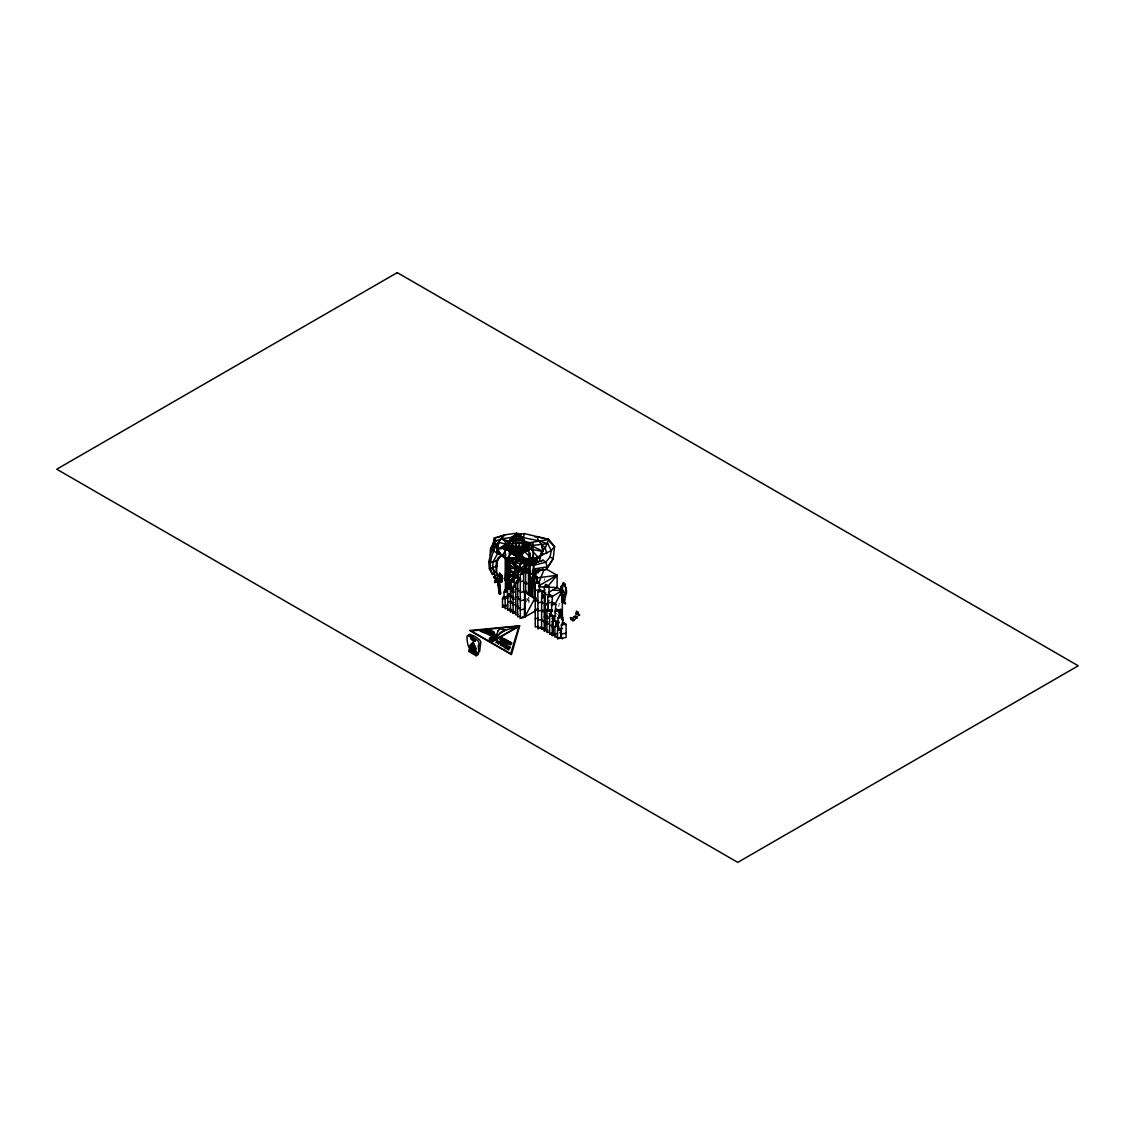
<?xml version="1.0" encoding="UTF-8"?>
<svg xmlns="http://www.w3.org/2000/svg" width="1135" height="1135" viewBox="0 0 1135 1135"><rect width="100%" height="100%" fill="white"/><g stroke="black" fill="none" stroke-linecap="round" stroke-linejoin="round"><path stroke-width="0.75" stroke-dasharray="5 3.75" d="M558.59 606.459L559.342 603.281M526.172 601.834L528.655 597.237M555.852 613.425L557.555 614.418M526.413 598.826L529.052 601.139M544.658 578.609L544.658 580.368M528.896 597.861L528.896 604.387"/><path stroke-width="1.5" d="M479.608 651.859L480.8 642.084L479.807 640.055L474.756 636.309L469.72 634.238L468.727 635.103L469.081 636.579M518.184 575.842L514.382 577.488L510.367 575.544L510.693 566.635L508.735 558.108M564.308 594.215L563.655 597.421A8.825 5.008 60.8 0 0 563.428 599.025L563.13 602.061L564.109 602.855A2.029 1.149 60.8 0 0 564.776 603.366A1.546 0.88 60.8 0 0 565.542 603.494L565.074 603.664A1.461 0.823 60.8 0 1 564.464 603.21L563.967 602.642A3.065 1.745 60.8 0 1 563.215 602.103L563.144 601.848M501.968 581.063L501.173 581.006A1.986 1.702 2.4 0 1 500.705 581.177L500.294 579.134M527.222 548.886L530.967 548.758L527.619 547.013L521.291 546.559L521.178 547.396L523.703 547.794L526.016 549.766L527.647 549.978L527.676 548.503L530.967 548.758L522.937 551.227L522.738 552.631L519.589 554.107C516.865 554.958 506.678 551.298 514.595 553.653L515.9 555.157L515.971 553.908L513.29 553.766L508.196 550.049L506.196 549.879L508.806 550.177L513.261 554.575L517.787 556.476L519.248 554.277L522.582 553.724L524.767 550.518M497.187 580.567L497.031 580.638A2.029 1.717 -20.3 0 1 496.534 580.836L497.896 575.97C495.357 570.21 495.215 562.549 498.662 557.157M515.134 566.691L514.382 577.488L514.283 575.729M518.879 571.26L519.646 564.294M530.655 564.294L530.13 553.298L529.875 563.84L533.422 565.102L532.485 596.897L535.394 597.975L534.457 598.046L534.457 578.58L535.394 575.658L532.485 577.431L533.592 571.16M561.825 600.599A3.192 1.816 60.8 0 1 562.35 600.897L562.69 601.479A1.476 0.837 60.8 0 1 562.832 602.203L562.818 602.302A3.192 1.816 60.8 0 1 561.953 601.805L561.697 601.266A7.122 4.043 60.8 0 0 561.825 600.599L561.669 598.854A17.99 10.215 60.8 0 1 562.18 596.017L562.506 591.335A6.597 3.746 60.8 0 0 561.882 590.186A3.731 2.114 60.8 0 1 561.201 588.881L561.002 588.469A1.632 0.922 60.8 0 1 560.988 587.902L561.101 587.377M517.886 536.529L517.149 535.238L515.772 543.679L516.425 555.185L524.015 549.865L524.001 544.36L522.355 538.813L518.865 535.833L514.694 535.649C505.444 544.374 515.489 531.946 515.914 536.444M508.707 558.08L508.636 560.605L508.636 557.654M500.109 578.978L500.251 580.524L502.521 578.793L496.846 578.41L494.903 575.771L492.746 568.082L492.93 562.18L497.627 553.511L498.577 548.432M497.697 580.567L498.378 581.276A3.419 2.908 6.8 0 0 499.003 581.191L500.308 580.921A2.327 1.859 29.1 0 1 500.847 581.035C503.032 582.666 501.4 578.807 501.358 581.148M496.605 581.333L496.094 581.517A2 1.717 2.4 0 1 495.584 581.418L495.03 582.624L495.853 581.418A2.114 1.773 -28.8 0 1 496.406 581.219L496.577 581.191A2.015 1.717 -20.3 0 1 497.087 581.191L497.74 581.29A3.377 2.894 -2.1 0 0 498.378 581.276L498.889 580.595L497.726 580.425M519.617 553.44L516.652 553.781M496.165 537.962L494.491 537.891L488.774 561.995L496.421 561.456L501.131 555.256L493.498 551.014L494.491 537.891L504.635 535.039L495.867 544.899C492.547 554.178 487.255 564.918 492.703 574.395M472.614 649.532L473.139 650.071M524.129 561.328L532.23 562.903L536.302 562.279L536.543 557.015M529.79 570.735L523.618 570.394L526.895 564.279L533.847 563.286L539.48 561.087L541.707 550.759M524.441 547.595L526.881 546.673L528.981 548.843L527.08 550.801L524.455 550.773L520.185 553.539L513.715 551.752C511.02 547.538 511.488 540.827 516.326 538.387C520.426 541.579 519.731 547.723 517.73 551.922L511.346 553.227L510.268 551.199M473.267 649.617L473.153 649.518M512.977 575.672L510.367 575.544L508.508 571.231L508.934 563.045M559.739 617.241L559.881 615.113A13.946 3.093 80.7 0 0 559.782 614.56M513.332 553.199L515.801 553.752L515.262 555.128L516.17 556.405L515.687 554.178L512.623 553.298L510.211 550.943M513.517 554.604C507.842 548.574 510.367 554.377 513.502 552.22L513.403 553.823L515.446 553.88L516.17 556.405L515.219 552.788M515.389 554.362L516.113 555.128M515.673 550.588L515.616 549.255M514.666 539.622L509.927 539.636L507.898 547.623L508.863 550.418L510.651 551.709L515.843 553.029L515.716 551.837M508.125 549.354L509.97 551.88L516.113 554.518L516.184 553.355L522.54 553.738L524.696 550.617M514.354 536.94L501.94 538.799L494.335 541.352C497.002 547.978 499.4 555.852 506.593 558.789L515.9 557.98L517.021 553.951M514.51 553.029L515.985 554.476L512.623 553.298L517.673 554.05L517.744 552.901M518.95 554.518L517.517 555.27M534.741 536.912L537.266 536.685L538.401 540.643L541.551 544.403L543.027 551.369L538.401 557.824L533.507 560.151L523.703 558.377L519.702 556.888L519.504 553.469M519.716 554.547L517.404 555.171M524.994 547.765L524.867 544.289M564.719 585.22L564.875 584.511A5.718 3.249 60.8 0 1 564.804 583.943L563.244 582.737A2.866 1.617 60.8 0 0 563.144 583.489L564.45 586.554L564.847 584.468M471.351 647.858C471.947 651.845 473.82 646.425 473.777 648.837M571.785 618.589L571.359 617.894L571.799 619.242M506.522 557.526L505.231 580.24L511.956 586.142M533.989 564.166L534.287 558.931M571.827 619.142L571.728 618.419L571.714 619.44M519.887 553.312L517.503 553.823L517.787 556.476L518.865 554.32L521.845 553.71L518.184 555.058M490.136 554.958L490.547 548.475L494.562 540.969M513.261 554.575L508.054 549.156L524.015 549.865C525.775 552.248 518.681 556.732 520.44 554.15L523.263 552.121M506.097 591.392L508.551 558.335L505.231 580.24L508.537 581.276L518.255 573.742M535.28 573.785L535.536 570.267M536.06 563.258L536.316 559.739L530.655 563.471M560.506 610.403L561.399 613.155L561.073 609.963A5.675 1.263 80.7 0 0 560.775 609.353L561.343 612.545M506.196 549.865L508.764 549.964L503.954 548.929L503.557 547.212C497.187 547.439 510.807 550.617 508.707 550.631M501.5 547.056L503.656 545.949L509.033 545.822L502.152 546.829L504.649 548.035L507.756 547.538L507.884 545.963L505.742 545.708L504.734 546.942L501.5 547.056L503.458 548.531L508.792 547.978L505.799 549.709M506.863 547.467L505.245 548.843L504.976 547.325M505.245 548.843L505.359 547.467M505.642 546.786L505.742 545.708L502.152 546.829L507.884 545.963L507.756 547.538L505.742 545.708L503.656 546.588L505.572 547.836L507.104 546.971L503.401 547.439L503.458 548.531M510.75 538.501L514.822 535.138L519.83 535.337C523.561 537.082 530.088 550.475 521.192 546.517L521.178 548.134L525.406 548.957L529.591 548.29L527.42 549.581L523.051 548.602L526.569 550.631L528.981 548.843L523.888 551.255L507.302 550.22L508.806 550.177M524.725 550.361L527.066 550.801L523.803 550.631L526.016 549.766L523.703 547.794L528.073 547.978L523.973 546.517L523.803 548.645L521.348 547.595L526.739 548.475L527.647 549.978M525.406 548.957L525.59 546.772L530.967 548.758M526.016 549.766L526.2 546.957L524.186 546.488M527.42 549.581L527.52 548.276M560.534 610.148L560.704 609.623A6.441 1.433 80.7 0 0 561.045 610.289L561.555 612.375M471.082 647.191L470.727 646.524L472.188 648.312M498.308 583.972L498.293 584.596A2.199 1.887 2.4 0 1 499.357 584.525L499.187 583.901M502.195 581.39L502.096 580.595M519.858 536.614L519.49 535.351L518.582 538.487C523.363 541.097 523.505 547.836 521.164 552.178L515.843 553.029M495.456 581.588L494.576 581.148L495.527 581.404M538.756 568.876L538.274 572.948L537.876 569.642M564.592 586.029L564.889 586.327A25.396 14.415 60.8 0 0 565.84 587.377L565.698 589.051A2.979 1.688 60.8 0 1 565.542 589.86L565.514 590.001A8.385 4.753 60.8 0 1 565.585 591.902A1.83 1.036 60.8 0 1 565.641 592.74L565.173 593.179M503.954 548.929L504.139 547.467M505.458 580.255L505.359 591.945M516.255 539.735L516.326 538.387M561.385 612.857L562.109 618.036L562.066 616.844M573.104 620.051C573.899 616.901 574.026 622.136 573.147 619.767M560.307 609.367L560.392 609.679M523.703 547.794L525.59 546.772L528.073 547.978L525.448 547.552L523.803 548.645L521.291 546.559L520.993 548.035L522.441 548.091L507.898 547.623L510.551 541.225L514.07 538.288L523.178 539.04L524.753 542.927L523.576 541.296M576.722 613.453L576.069 613.723M500.535 581.475L498.62 581.688M564.889 584.851L564.748 584.809A8.172 4.639 60.8 0 0 564.705 583.929A1.617 0.922 60.8 0 1 564.393 583.447A1.561 0.88 60.8 0 1 563.641 583.135L563.144 583.489M559.895 615.085L560.264 616.135A7.675 1.702 80.7 0 0 560.591 616.716L560.889 616.872M506.806 565.712L505.231 557.299L505.742 553.866M533.521 555.27L532.996 558.704L534.557 563.783M534.017 574.906L534.784 569.855M535.805 563.116L536.316 559.739M472.543 647.674L470.727 646.524L471.309 647.12M523.817 541.863L527.137 542.729L525.108 546.134L525.434 543.183L526.229 545.467L525.108 546.134L525.434 543.183L527.137 542.729L528.215 546.588M532.244 570.905L546.148 569.656L553.171 558.817L554.589 546.602L548.858 539.466L524.299 533.563L523.703 537.11L521.036 537.238L538.401 540.643L547.794 543.75L551.255 550.532L550.092 556.916L545.736 562.18L534.386 565.202L525.533 565.868M530.981 564.038L531.379 561.683M524.554 547.212L525.533 547.254C525.25 540.459 513.162 544.956 508.679 543.679C507.43 550.447 508.395 539.976 510.906 538.316L514.07 538.288L515.177 535.124M508.508 571.231L509.019 568.536M518.496 554.064L517.787 556.476L519.035 554.192L522.554 553.511L520.199 554.873L522.582 553.724M565.897 587.448L566.408 590.044A6.668 3.788 60.8 0 0 566.549 590.838A4.469 2.54 60.8 0 1 566.478 592.697L566.308 593.435A6.512 3.703 60.8 0 1 565.868 593.761L565.798 593.903A8.583 4.866 60.8 0 1 565.542 596.201L564.435 602.217A10.229 5.803 60.8 0 1 564.79 602.671L564.861 602.742A1.66 0.936 60.8 0 1 565.542 603.494M524.554 547.453L525.604 547.51L524.923 542.658L522.824 539.295M524.2 551.638L517.546 553.965L521.703 552.901L517.503 553.823L521.845 553.71L518.865 554.32L519.716 554.958L523.476 551.44M533.578 569.004L534.471 563.286L543.154 560.25L545.736 562.18L547.24 566.89L533.578 569.004L532.868 570.905M559.938 612.077L559.569 609.75L558.846 610.701M515.9 536.713L516.666 533.18L520.483 534.131L524.299 533.563M559.427 612.205L560.094 614.815A8.016 1.773 80.7 0 0 560.236 615.255L560.293 615.383A4.143 0.922 80.7 0 1 560.491 615.851A21.224 4.71 80.7 0 0 560.733 616.489L560.676 616.603A5.164 1.149 80.7 0 0 560.789 616.858M508.849 547.666L509.175 546.148L507.941 546.29L508.92 546.332M473.99 639.672L473.096 639.572L474.132 640.991C476.473 642.098 473.749 638.65 474.927 640.764M473.749 649.376L472.614 648.468L475.664 650.554M576.764 612.829C579.517 612.928 575.502 612.091 576.537 613.51M561.215 595.336L562.35 590.583L557.101 587.547L547.155 587.135L557.101 575.261L546.048 568.876M561.016 587.717L561.314 586.412A4.597 2.611 60.8 0 1 562.038 585.277L563.343 585.22M562.605 620.419L562.307 615.255M510.424 552.263L509.331 550.901M528.896 545.892L541.551 544.403L543.027 550.106L545.254 547.907L548.858 539.466L537.266 536.685M536.401 562.194L537.323 558.463L536.401 557.767M563.939 595.18L563.357 596.911A13.946 7.917 60.8 0 1 562.974 597.918A5.391 3.05 60.8 0 1 562.818 598.94L562.634 601.238M572.976 617.582L573.998 616.589M525.434 560.108L536.302 562.279L537.323 558.463M575.062 615.823L577.445 616.674C576.949 618.135 573.033 615.766 574.707 616.872M471.465 644.708L472.94 645.886L472.628 643.999A3.675 2.128 60 0 1 473.04 642.85M524.569 569.344L523.632 572.267L523.632 591.732L526.541 592.81L525.604 592.881L525.604 573.416L526.541 570.494L523.632 572.267L524.569 569.344L530.13 573.558L533.422 574.509M523.051 551.582L521.802 553.852L518.979 555.242L523.235 551.965M471.635 638.891L473.025 639.104L473.281 640.622M524.228 550.787L523.065 553.185L520.27 555.043L523.405 552.986L522.909 552.107M510.594 551.567L513.403 553.823L511.204 552.433M549.794 541.877L554.589 546.602L551.255 550.532L541.026 555.625L543.239 549.368M516.624 559.668L513.687 559.527L512.481 561.768L515.091 568.167L519.575 566.663L521.192 562.165M498.435 583.631L499.216 584.128M533.507 563.513L533.507 560.151L524.327 551.44L531.038 549.17L531.932 545.765M524.072 550.844L519.929 555.37L522.015 553.426M578.084 612.247L577.914 612.418M565.868 593.761L565.599 593.52A1.802 1.021 60.8 0 1 564.889 593.378L564.563 593.179A3.206 1.816 60.8 0 1 563.627 592.257L564.081 592.115A6.64 3.76 60.8 0 1 563.712 591.746L563.684 591.718A6.37 3.618 60.8 0 1 563.343 591.335L562.974 591.037A3.277 1.859 60.8 0 1 562.293 589.774A17.99 10.201 60.8 0 0 561.868 588.724L561.924 588.441A2.27 1.291 60.8 0 0 562.251 588.157L562.364 587.93A2.057 1.163 60.8 0 0 562.605 587.306L562.038 585.277M538.458 583.617L544.048 569.642M498.265 581.716L499.4 581.446M519.234 553.908L522.526 552.433L523.079 551.042L522.213 549.652L523.079 551.042L516.95 555.199L510.934 552.433L513.829 554.66M511.161 538.699L506.054 544.743L497.541 549.07L501.94 555.994L506.593 558.789L510.693 557.739L518.142 558.902M524.554 550.659L522.795 553.227M495.527 572.664L496.463 572.083L497.371 560.903L498.492 558.25M522.228 553.866L520.596 554.022L520.085 555.214L522.213 553.369M524.81 547.978L527.137 542.729L524.938 544.871M521.788 553.653L522.738 552.631L521.05 552.362L522.526 552.433M562.307 588.043L561.314 586.412L562.279 588.1A6.98 3.958 60.8 0 1 562.761 590.711M527.137 542.729L525.108 547.056L524.001 540.444L519.49 535.351M517.432 577.644L514.297 578.126L517.29 576.41L515.588 575.417L514.297 578.126L514.297 587.164M506.153 606.601L502.493 607.168L503.5 605.054M514.112 597.166L510.452 597.719L511.459 595.62L508.806 594.073L507.799 596.173L507.799 610.261L511.459 609.694L510.452 611.808L514.112 611.24M542.615 595.251L541.622 597.365L541.622 629.386L545.268 628.833L545.268 596.797L542.615 595.251L542.615 598.344M545.623 592.342L544.332 595.052L549.028 594.329L552.433 596.315L551.142 614.631M545.268 607.636L544.275 609.736L547.921 609.183L547.921 604.529L544.332 602.43L544.332 587.093L545.623 584.397L549.028 586.384L549.028 594.329L547.737 597.038L547.737 610.658M549.028 600.316L547.737 603.011L552.433 602.302L555.852 604.288L554.561 620.164L552.234 621.498L552.234 635.572L555.88 635.018M545.268 614.744L544.275 616.858L547.921 616.291M547.921 609.183L546.928 611.283L546.928 632.479L549.354 632.11M550.574 614.305L549.581 616.404L549.581 634.025L553.227 633.472L553.227 615.851L549.368 613.595M547.921 630.379L544.275 630.932L545.268 628.833L544.332 628.279M553.227 619.384L552.234 621.498L555.88 620.93L555.852 625.669M552.859 624.888L552.234 627.215L558.534 626.25L558.534 630.095L557.966 618.121L559.257 615.425L559.257 610.871L555.852 608.885M557.313 636.749L554.887 637.118L554.887 626.804L555.88 624.704L558.534 626.25M552.234 635.572L553.227 633.472L551.908 632.692L549.581 634.025M558.534 628.208L557.526 630.308L557.526 638.664L561.187 638.111L561.187 629.755L557.966 627.882M562.662 622.264L561.385 624.959L561.385 638.225L566.081 637.501L566.081 624.25L562.662 622.264L562.662 617.412L559.257 615.425M525.122 545.325L524.413 540.657L517.659 539.749M513.658 553L516.283 556.207L517.9 556.278L518.865 554.32L520.468 554.575L523.107 552.021M524.143 550.503L519.716 554.958M473.196 649.064L472.16 649.504M563.159 583.83L563.173 583.943A1.646 0.936 60.8 0 0 563.584 585.135L564.577 585.674M519.575 566.663L522.511 561.016L525.945 567.032M497.669 576.041L501.94 575.8L502.351 578.637L500.166 581.006L496.435 580.723L493.612 577.233L497.031 574.395M554.887 604.359L562.35 590.583L552.546 590.172M535.507 597.18L524.682 617.043L524.796 591.832L535.975 598.301M495.456 639.53C499.258 631.557 508.352 628.52 516.51 627.371M527.52 572.31L525.604 573.416L526.541 570.494M518.411 555.27L519.248 554.277L517.787 556.476M523.363 551.525L524.242 551.553L522.441 553.426L524.54 550.872L527.066 550.801M470.543 637.941L470.741 639.019L470.713 638.168M524.015 549.865L523.916 551.269L525.576 551.028M575.488 617.256L577.105 618.022M495.669 582.085L495.612 582.113A1.986 1.702 2.4 0 1 496.137 581.914L498.833 581.617M546.148 569.656L553.171 558.817L550.092 556.916M517.659 580.212L519.248 577.687L520.653 578.495L517.659 580.212L520.582 579.616M542.275 595.478L542.275 591.108L539.48 589.476L537.876 592.002L537.876 628.62L542.275 627.726L540.87 626.903L537.876 628.62M518.269 554.008L521.703 553.483L523.476 551.61M501.94 555.994L503.699 555.512L501.94 555.994L503.685 555.512L501.94 555.994L506.309 549.297M474.6 646.567L474.075 645.801L474.529 646.354M517.9 556.278L519.248 554.277M498.492 583.447L499.088 583.83M518.17 553.809L517.688 554.504L519.617 554.717L518.284 554.745M523.405 551.837L522.554 553.015L523.334 553.057M523.334 552.83L524.157 551.468M498.691 580.68L499.613 581.006A2.156 1.773 22.5 0 1 500.124 580.921L499.57 578.51L501.982 578.325L501.755 575.644L499.343 575.828L499.726 573.374M496.421 561.456L501.131 555.256L500.166 554.291M538.061 556.235L537.281 557.2L538.401 557.824L533.507 560.151L530.272 558.732M539.437 558.604L540.572 557.228M541.636 593.733L544.956 589.774M576.296 613.567L576.381 612.616M520.17 555.128L522.526 553.298M523.973 546.517L522.951 547.623L525.448 547.552L523.973 546.517L521.533 547.056L521.178 548.134L521.291 546.559M577.502 612.205L576.282 611.183L577.914 612.091M512.85 552.036L506.593 558.789L505.898 590.796M499.57 578.51L502.167 578.481L500.109 580.822L502.351 578.637L500.251 580.524M519.702 556.859L515.9 557.98L519.206 556.817M521.093 554.348L521.901 553.483M470.443 645.148L473.04 642.538L472.855 646.326M494.576 581.148L494.888 582.496M512.623 553.298L516.482 553.951M500.209 580.765L502.408 578.694M499.343 575.828L501.826 575.7L499.67 573.317L499.67 579.148L501.982 578.325L499.882 580.155L502.167 578.481L500.265 580.581A2.313 1.844 29.1 0 0 500.79 580.567L501.259 580.467M505.742 545.708L506.848 546.914L507.884 545.963M526.399 547.623L528.399 545.864L526.101 547.382M524.526 550.872L522.057 552.461L523.249 552.731M521.476 552.433L516.113 554.518L513.914 553.383M498.974 581.106L500.62 593.804L498.989 593.818L497.825 581.148M498.903 554.15L497.627 553.511L497.314 549.056L498.79 542.246L506.366 544.474M499.939 580.354L502.167 578.481M523.051 548.602L525.406 546.687L527.704 546.985L524.2 548.233L526.229 546.999M497.939 575.956L497.3 575.204L497.811 576.012M510.637 583.546L507.856 585.703L507.856 558.647M522.426 570.508L526.597 567.273M474.629 640.225L474.927 641.445M489.724 561.442L488.774 561.995L489.398 568.848L492.42 574.438L493.228 573.884M522.511 561.016L512.396 561.782M511.119 586.412L506.806 589.363L506.806 557.867M502.053 578.382L499.797 579.914L496.463 579.701M500.28 580.34L502.521 578.793L502.181 576.012M511.303 558.065L521.76 561.541L529.832 560.335L532.272 558.69M541.026 555.625L543.282 554.121M519.348 570.933L505.231 580.24L505.231 541.622L510.225 542.005M520.766 569.997L526.427 566.266M502.01 582.099L501.259 581.673A2 1.717 2.4 0 0 500.762 581.574L500.549 581.489M495.016 575.885L493.98 576.552L496.946 580.113M492.42 574.438L493.37 573.87M525.604 573.416L528.499 571.643M534.457 578.58L537.352 576.807L532.797 574.14M532.443 575.147L543.14 568.961M538.756 585.844L557.101 575.261L557.101 587.547L548.503 592.498M541.778 596.386L545.807 594.059M471.777 638.395L472.571 639.885L471.635 639.544C471.961 635.926 473.692 642.878 472.756 638.948M471.848 638.849L472.188 639.643L472.273 638.877M473.281 639.714L473.323 640.835M473.111 640.722L473.678 639.913M474.444 639.927L474.643 641.076M551.653 596.755L562.35 590.583L562.35 615.851L561.172 609.552M469.989 645.772L475.664 648.709L475.366 651.717L469.989 648.61L469.989 645.772L475.664 648.709M470.911 647.177L472.515 647.574M469.989 648.61L475.664 651.547M475.976 651.788L478.431 653.207L478.431 654.441L476.175 655.746L468.84 651.518L468.84 650.27L471.096 648.965M474.614 649.22L472.912 648.326M472.784 648.255L474.373 649.078M468.84 650.27L476.175 654.512L478.431 653.207M530.967 563.669L530.13 564.138L528.499 562.236L528.499 593.96L530.13 595.875L533.422 596.826L532.485 596.897L535.394 596.372M520.695 570.451L517.702 572.168L517.659 616.83L520.582 616.234M530.13 573.558L530.967 573.076M532.485 577.431L534.401 576.325L533.422 575.757M512.779 589.278L510.452 590.611L510.452 611.808M504.82 597.478L502.493 598.812L502.493 607.168M510.126 594.839L507.799 596.173L511.459 595.62M510.608 588.795L507.473 589.278L510.466 587.561L508.764 586.568L507.473 589.278L507.473 597.067L505.146 598.4L505.146 608.715L507.586 608.332M538.245 581.673L535.252 583.376L535.252 627.031L538.061 626.364M547.325 585.39L544.332 587.093L549.028 586.384M540.87 590.299L537.876 592.002L542.275 591.108M507.799 610.261L510.126 608.928L511.459 609.694M515.545 587.135L513.105 587.504L515.432 586.171L514.112 585.405L513.105 587.504L513.105 613.354L515.432 612.02M543.949 596.031L541.622 597.365L545.268 596.797M550.73 595.322L547.737 597.038L552.433 596.315M523.107 573.998L520.284 574.665L523.278 572.948L522.043 572.224L520.284 574.665L520.284 618.305L523.278 616.589L524.526 617.312L524.526 591.534L520.284 592.513M546.602 603.763L544.275 605.097L544.275 630.932M536.983 610.02L524.682 617.043L524.796 591.832L536.146 599.72M554.15 603.295L551.142 604.998L555.852 604.288M549.255 609.963L546.928 611.283L550.574 610.729L550.574 615.766M557.555 609.878L554.561 611.581L559.257 610.871M551.908 615.071L549.581 616.404L553.227 615.851M560.96 616.418L557.966 618.121L562.662 617.412M541.622 629.386L543.949 628.052M554.887 626.804L557.214 625.484M564.379 623.257L561.385 624.959L566.081 624.25M559.867 628.974L557.526 630.308L561.187 629.755M557.526 638.664L559.867 637.331L562.52 638.877M521.845 553.71L518.014 554.674L518.865 554.32M522.228 552.773L519.475 554.036M527.293 558.434L524.299 558.136L521.206 559.668L513.531 557.753M504.607 547.212L508.083 546.829L506.848 546.914M575.431 617.667L576.58 618.078L576.85 616.773M511.034 552.291L515.687 554.178L515.815 555.1L513.162 553.469L514.637 554.32L516.127 553.667L511.346 553.227M529.407 561.797L532.23 562.903L529.818 560.449L536.33 557.611L536.33 562.392M524.299 558.136L520.029 552.617M489.398 568.848L497.414 565.954L496.335 565.982M494.888 580.936L495.044 581.645M500.294 579.744L502.592 578.85M497.57 537.479L504.635 535.039M501.698 581.163L501.741 580.425M493.612 577.233L494.449 576.963M499.102 582.553L497.47 582.496M499.542 593.875L497.854 581.333M522.88 539.763L523.632 541.225M510.324 550.475L508.707 550.603M508.551 557.157L508.707 560.69L513.687 559.527M520.284 581.744L523.107 581.092M539.48 582.383L535.252 583.376L537.011 580.95L539.48 582.383L539.48 590.725M535.252 590.47L539.48 589.476M520.284 600.741L524.526 599.748M535.252 601.295L538.061 600.642M520.284 610.006L524.526 609.013M535.252 609.523L538.061 608.857M520.284 618.305L524.526 617.312M535.252 618.788L538.061 618.121M539.48 561.087L543.154 560.25M500.62 593.804L499.528 581.163M509.814 550.844L510.424 552.092C521.873 555.739 510.395 553.837 508.863 550.418L509.09 545.978L508.196 546.105M517.659 590.98L520.582 590.384M517.659 599.209L520.582 598.613M537.876 602.827L542.275 601.933M517.659 608.473L520.582 607.878M537.876 611.056L542.275 610.162M537.876 620.32L542.275 619.426M525.037 545.708L526.229 545.467M523.632 582.794L526.541 582.269M525.604 583.943L528.499 583.418M532.485 587.958L535.394 587.433M526.541 591.207L523.632 591.732L536.373 598.542M528.499 592.356L525.604 592.881L528.499 593.96M514.013 581.631L510.878 582.113L510.878 593.903M518.198 582.496L515.758 582.865L515.758 614.9L518.198 614.517M515.758 589.051L518.198 588.682M507.203 591.661L504.068 592.13L504.068 597.038M513.105 592.158L515.545 591.789M507.586 598.031L505.146 598.4L506.153 596.301L507.473 597.067M515.758 597.28L518.198 596.897M513.105 599.266L515.545 598.897M507.799 601.905L511.459 601.337L510.452 603.451L514.112 602.884M505.146 605.409L507.586 605.04M513.105 604.998L515.545 604.629M515.758 606.544L518.198 606.175M541.622 603.55L545.268 602.983L544.275 605.097L547.921 604.529M513.105 613.354L515.545 612.971M549.297 610.417L552.433 609.935M541.622 611.765L545.268 611.212M552.717 616.56L555.852 616.078M546.928 618.405L549.354 618.022M541.622 621.029L545.268 620.476L544.275 622.576L547.921 622.023M546.928 624.122L549.354 623.753M556.122 622.704L559.257 622.221L557.555 621.228L557.555 626.662M549.581 625.669L553.227 625.115M557.966 629.074L562.662 628.364M554.887 633.827L557.313 633.443M561.385 633.983L566.081 633.259M516.666 533.18L503.699 534.982L498.79 542.246L497.541 549.07L503.968 548.333M536.103 578.055L557.101 575.261M526.895 564.279L533.847 563.286M509.757 552.064L510.594 551.951L508.863 550.418L512.268 550.475L512.963 553.213L515.446 553.88M548.858 539.466L528.896 542.814L524.327 541.877L532.996 543.027L532.996 563.996M523.618 570.394L524.696 570.267M515.006 554.589L515.815 555.1M547.794 543.75L541.551 544.403L545.254 547.907L546.73 553.539M500.024 573.643L499.712 576.14M504.82 545.864L503.656 545.949L505.075 546.02M527.264 558.973L521.206 559.668L515.701 556.689M501.94 575.8L499.528 575.984L499.258 573.43M519.163 561.272L512.481 561.768L508.707 560.69M497.868 581.773L498.591 581.971A3.462 1.873 -6.8 0 0 498.038 581.673L498.52 582.227M515.205 554.76L514.51 554.249L515.687 554.178L515.262 555.128M520.61 553.369L521.816 553.568L517.503 553.823L518.823 555.285M517.9 549.425L522.724 546.573L509.09 545.978L513.573 549.226M511.729 553.256L512.495 553.242L511.814 552.49M518.269 546.29L519.163 546.275M523.902 568.919L528.74 568.961M523.405 552.986L522.526 552.958L524.214 551.809M538.884 586.795L545.509 587.065M515.304 535.436L519.972 535.635M511.942 539.551L520.568 539.934M494.335 541.352L496.009 541.438M509.09 545.978L510.608 546.048M509.204 547.51L510.651 547.567M523.036 550.007L524.625 550.078M509.473 550.447L509.416 549.099L510.651 551.709L512.41 551.794M521.164 552.178L519.39 552.107L519.333 550.787L521.788 550.886L517.73 551.922L509.814 550.361M509.97 551.88L512.963 553.213L510.424 552.092L509.714 549.425L509.686 550.645L511.445 551.936L510.424 552.092L511.956 553.043L510.934 552.915M519.773 552.504L523.405 552.66M518.454 553.327L522.554 553.511M511.204 552.518L515.701 553.44M520.596 554.022L521.901 554.008M514.637 554.32L516.155 554.391M517.56 554.447L520.468 554.575M506.054 544.743L509.317 544.899M528.896 549.056L543.027 551.369L532.173 546.063L528.896 542.814L528.896 565.145M524.327 550.12L528.896 550.361M517.035 556.746L522.37 557.015M530.499 561.357L531.818 561.428L529.818 560.449M532.187 563.896L507.856 562.676L517.971 571.558M525.434 569.132L506.806 568.181L518.582 577.445M518.752 571.728L506.678 571.118L514.212 577.758M522.213 571.898L529.109 572.253M506.593 575.431L506.593 590.98M517.971 576.878L505.898 576.268L512.169 581.815M512.708 580.623L505.231 580.24L532.996 558.704L528.47 556.037M512.155 545.978L513.233 546.077M504.167 547.751L501.542 547.453L505.458 546.077M506.111 545.751L508.792 547.978L507.104 547.666M532.173 562.776L521.731 561.527L520.483 556.363M525.448 547.552L521.533 547.056L524.625 548.106M517.673 554.05L516.468 553.866L516.425 555.185L510.651 551.709M513.545 553.554L516.084 554.561M495.357 580.893L495.853 580.936A2.1 1.759 -28.8 0 0 496.364 580.879M512.467 552.773L514.595 554.774M513.247 553.284L515.801 553.752L515.489 555.143L515.191 553.795L513.587 553.639L515.162 554.901M512.736 553.454L516.17 555.199M495.768 560.534L497.371 560.903M513.134 553.327L515.489 553.88M533.422 578.055L530.13 577.105L528.499 575.19M514.51 554.249L515.73 554.632M511.417 552.376L515.006 554.391M563.144 601.649L564.435 602.217M508.636 544.062L508.48 546.573L507.927 545.623M473.834 646.326L474.16 646.17M538.401 557.824L531.038 549.17M528.527 581.702L529.761 582.425M532.258 583.858L533.493 584.568M495.186 639.686L490.774 637.6L494.789 639.913M494.463 640.097L490.121 637.969L494.151 640.282M493.81 640.481L489.469 638.338L493.498 640.665M493.172 640.849L489.142 639.601L491.498 641.814M471.607 638.494L472.401 639.984M473.096 639.346L473.891 639.885M475.097 641.346L474.827 640.381M471.862 643.588L474.26 644.964M473.394 645.588L473.352 645.843M470.968 644.453L475.154 646.865M474.118 646.766L475.111 647.517L474.004 646.879M473.437 646.553L473.635 646.666M472.813 647.815L475.664 649.56M474.075 649.759L472.543 648.511M528.499 562.236L533.422 565.102M526.541 571.742L528.499 572.891M537.352 578.055L536.373 577.474L536.373 580.992M550.163 610.119L552.433 611.439M547.737 609.069L550.574 610.729M555.88 620.93L552.277 618.83L553.227 620.547M557.555 621.796L559.257 622.789M561.13 634.777L559.839 632.436M562.279 594.556L565.443 596.428M510.807 552.263L513.403 553.823M515.772 543.679L515.659 546.134M515.673 550.546L515.744 549.326M511.998 553.284L514.041 554.689M513.034 553.525L514.793 554.802M576.041 614.219L575.956 613.269L576.821 613.553M493.498 551.014L490.547 548.475M504.394 540.827L501.94 538.799C502.677 540.444 533.124 546.048 522.838 539.622M501.755 575.644L502.365 576.169L499.84 573.487M510.991 552.192L511.956 553.043M513.587 562.761L524.952 572.721M505.231 557.299L522.469 572.423M565.542 589.86L565.741 590.838A5.916 3.348 60.8 0 0 565.812 592.03L566.365 593.108M472.103 644.992L472.841 645.829M508.537 558.335L523.207 572.324M520.497 534.145L521.206 534.926M511.19 551.979L512.169 553.185M559.569 609.75L560.491 610.971M514.056 553.071L516.283 556.207M523.746 540.87L522.838 539.466L524.923 542.658L525.491 547.595L525.193 545.183M492.746 568.082L495.271 572.579M562.506 591.335L563.017 592.101A1.986 1.121 60.8 0 0 563.627 592.243M475.678 648.17L473.082 642.566L473.082 646.666M494.491 537.891L495.498 540.246M562.322 619.44L562.648 620.221M562.322 619.554L562.634 620.292M501.23 580.978L501.344 581.773M559.044 609.949L559.754 612.219L559.044 609.977M560.08 614.787L559.739 613.567A20.274 4.497 80.7 0 0 559.442 612.318M495.867 544.899L497.627 553.511M516.751 554.604L516.978 556.306M498.251 580.255L498.378 581.276M535.167 571.019L535.521 574.012M519.39 566.294L519.589 568.578M509.941 570.678L510.225 573.927M499.613 573.742L500.01 576.396M575.729 618.022L575.246 619.313M552.859 622.505L552.859 633.245M552.433 615.667L552.433 618.802M537.352 576.807L537.352 583.319M536.33 570.777L536.33 574.182M535.606 557.753L535.606 564.024M535.663 570.096L535.663 573.501M535.394 575.658L535.394 576.906M534.287 558.165L534.287 563.258M534.287 570.04L534.287 575.133M532.996 571.061L532.996 574.594M531.776 577.573L531.776 596.343M530.13 553.298L530.13 595.875M529.321 576.14L529.321 594.91M528.896 570.04L528.896 573.288M523.959 560.037L523.959 561.215M519.56 559.825L519.56 560.988M519.248 577.687L519.248 579.077M515.588 575.417L515.588 578.41M509.317 551.014L509.317 588.724M508.806 594.073L508.806 596.584M508.537 557.796L508.537 581.276M480.034 644.95L480.034 646.34M476.175 654.512L476.175 655.746M475.366 648.88L475.366 651.717M471.28 647.702L471.351 648.426M470.287 645.602L470.287 648.44M562.832 602.174A1.887 1.078 60.8 0 1 561.712 601.394M499.329 584.298A2.199 1.887 2.4 0 1 498.265 584.369M478.346 645.943L478.757 651.334L477.906 652.838C468.911 653.873 466.811 643.602 467.024 636.082L468.017 635.217L473.068 637.288L478.105 641.034L479.098 643.063L478.346 645.943M498.549 642.963L498.535 644.198L497.612 642.339L495.938 642.694L497.47 640.069L498.449 641.97L500.237 641.587L498.549 642.963M572.92 619.072L572.976 620.831L572.92 619.072M570.423 617.596L571.189 619.738L570.423 617.596M574.026 619.526L573.686 620.277L574.026 619.526M495.371 636.139L495.101 637.544C494.945 632.592 488.844 628.875 484.702 632.067L486.291 632.252A9.733 5.618 0 0 1 491.37 634.607L493.285 637.686L487.979 634.238L480.119 631.145L487.27 630.223L492.391 631.017L494.179 632.053L495.371 636.139M518.936 626.392L510.693 653.746L491.129 642.453L518.936 626.392M502.138 638.608L503.075 638.934L502.379 640.296L501.117 639.572L502.606 637.643L501.684 637.118L499.797 639.785L502.663 641.445L504.522 638.778L502.138 638.608M519.646 625.782L511.474 654.597L469.734 630.492L519.646 625.782M498.137 630.592L495.286 638.565L500.478 632.394L505.543 629.84L500.109 628.918L498.137 630.592M578.637 615.468L579.616 615.056L578.637 615.468M505.359 589.42L504.068 592.13L507.061 590.427L505.359 589.42M503.5 596.698L502.493 598.812L506.153 598.244L503.5 596.698M512.169 579.403L510.878 582.113L513.885 580.396L512.169 579.403M518.993 569.458L517.702 572.168L522.412 571.444L518.993 569.458M511.459 588.512L510.452 590.611L514.112 590.044L511.459 588.512M516.751 580.765L515.758 582.865L518.085 581.531L516.751 580.765M578.68 614.12L577.772 614.602L578.68 614.12M504.578 644.042L503.5 645.815L504.181 643.815L503.358 643.346L502.195 645.006L502.848 643.134L502.01 642.694L500.265 645.205L504.266 646.553L505.515 644.581L504.578 644.042M510.934 642.467L509.856 644.226L510.537 642.24L509.714 641.757L508.551 643.431L509.204 641.559L508.366 641.119L506.579 643.701L510.622 644.964L511.871 643.006L510.934 642.467M510.197 647.361L508.565 649.986L507.685 649.49L508.962 647.674L507.047 646.567L507.813 645.985L510.197 647.361M505.799 645.829L504.167 647.447L505.416 648.17L507.132 645.616L505.869 644.921L505.799 645.829M501.599 642.396L500.819 643.63L499.911 643.105L500.691 641.942L501.599 642.396M506.65 647.191L505.841 648.411L506.664 648.894L507.529 647.702L506.65 647.191M506.309 640.906L505.515 641.984L503.713 640.949L503.117 641.701L506.182 643.46L507.799 640.665L505.032 639.076L504.422 639.828L506.309 640.906M473.068 642.424L470.301 645.106L475.82 648.298L473.068 642.424M576.296 617.099L576.296 617.099M397.25 272.627L56.75 469.209L737.75 862.373L1078.25 665.791L397.25 272.627M486.674 631.471L486.05 631.84L491.242 633.855L494.747 639.104L492.051 632.535L486.674 631.471M518.567 626.179L490.774 642.24L471.224 630.961L518.567 626.179M521.703 552.901L519.589 554.107L521.703 552.901M522.469 553.738L520.227 554.958L522.54 553.738"/></g></svg>
